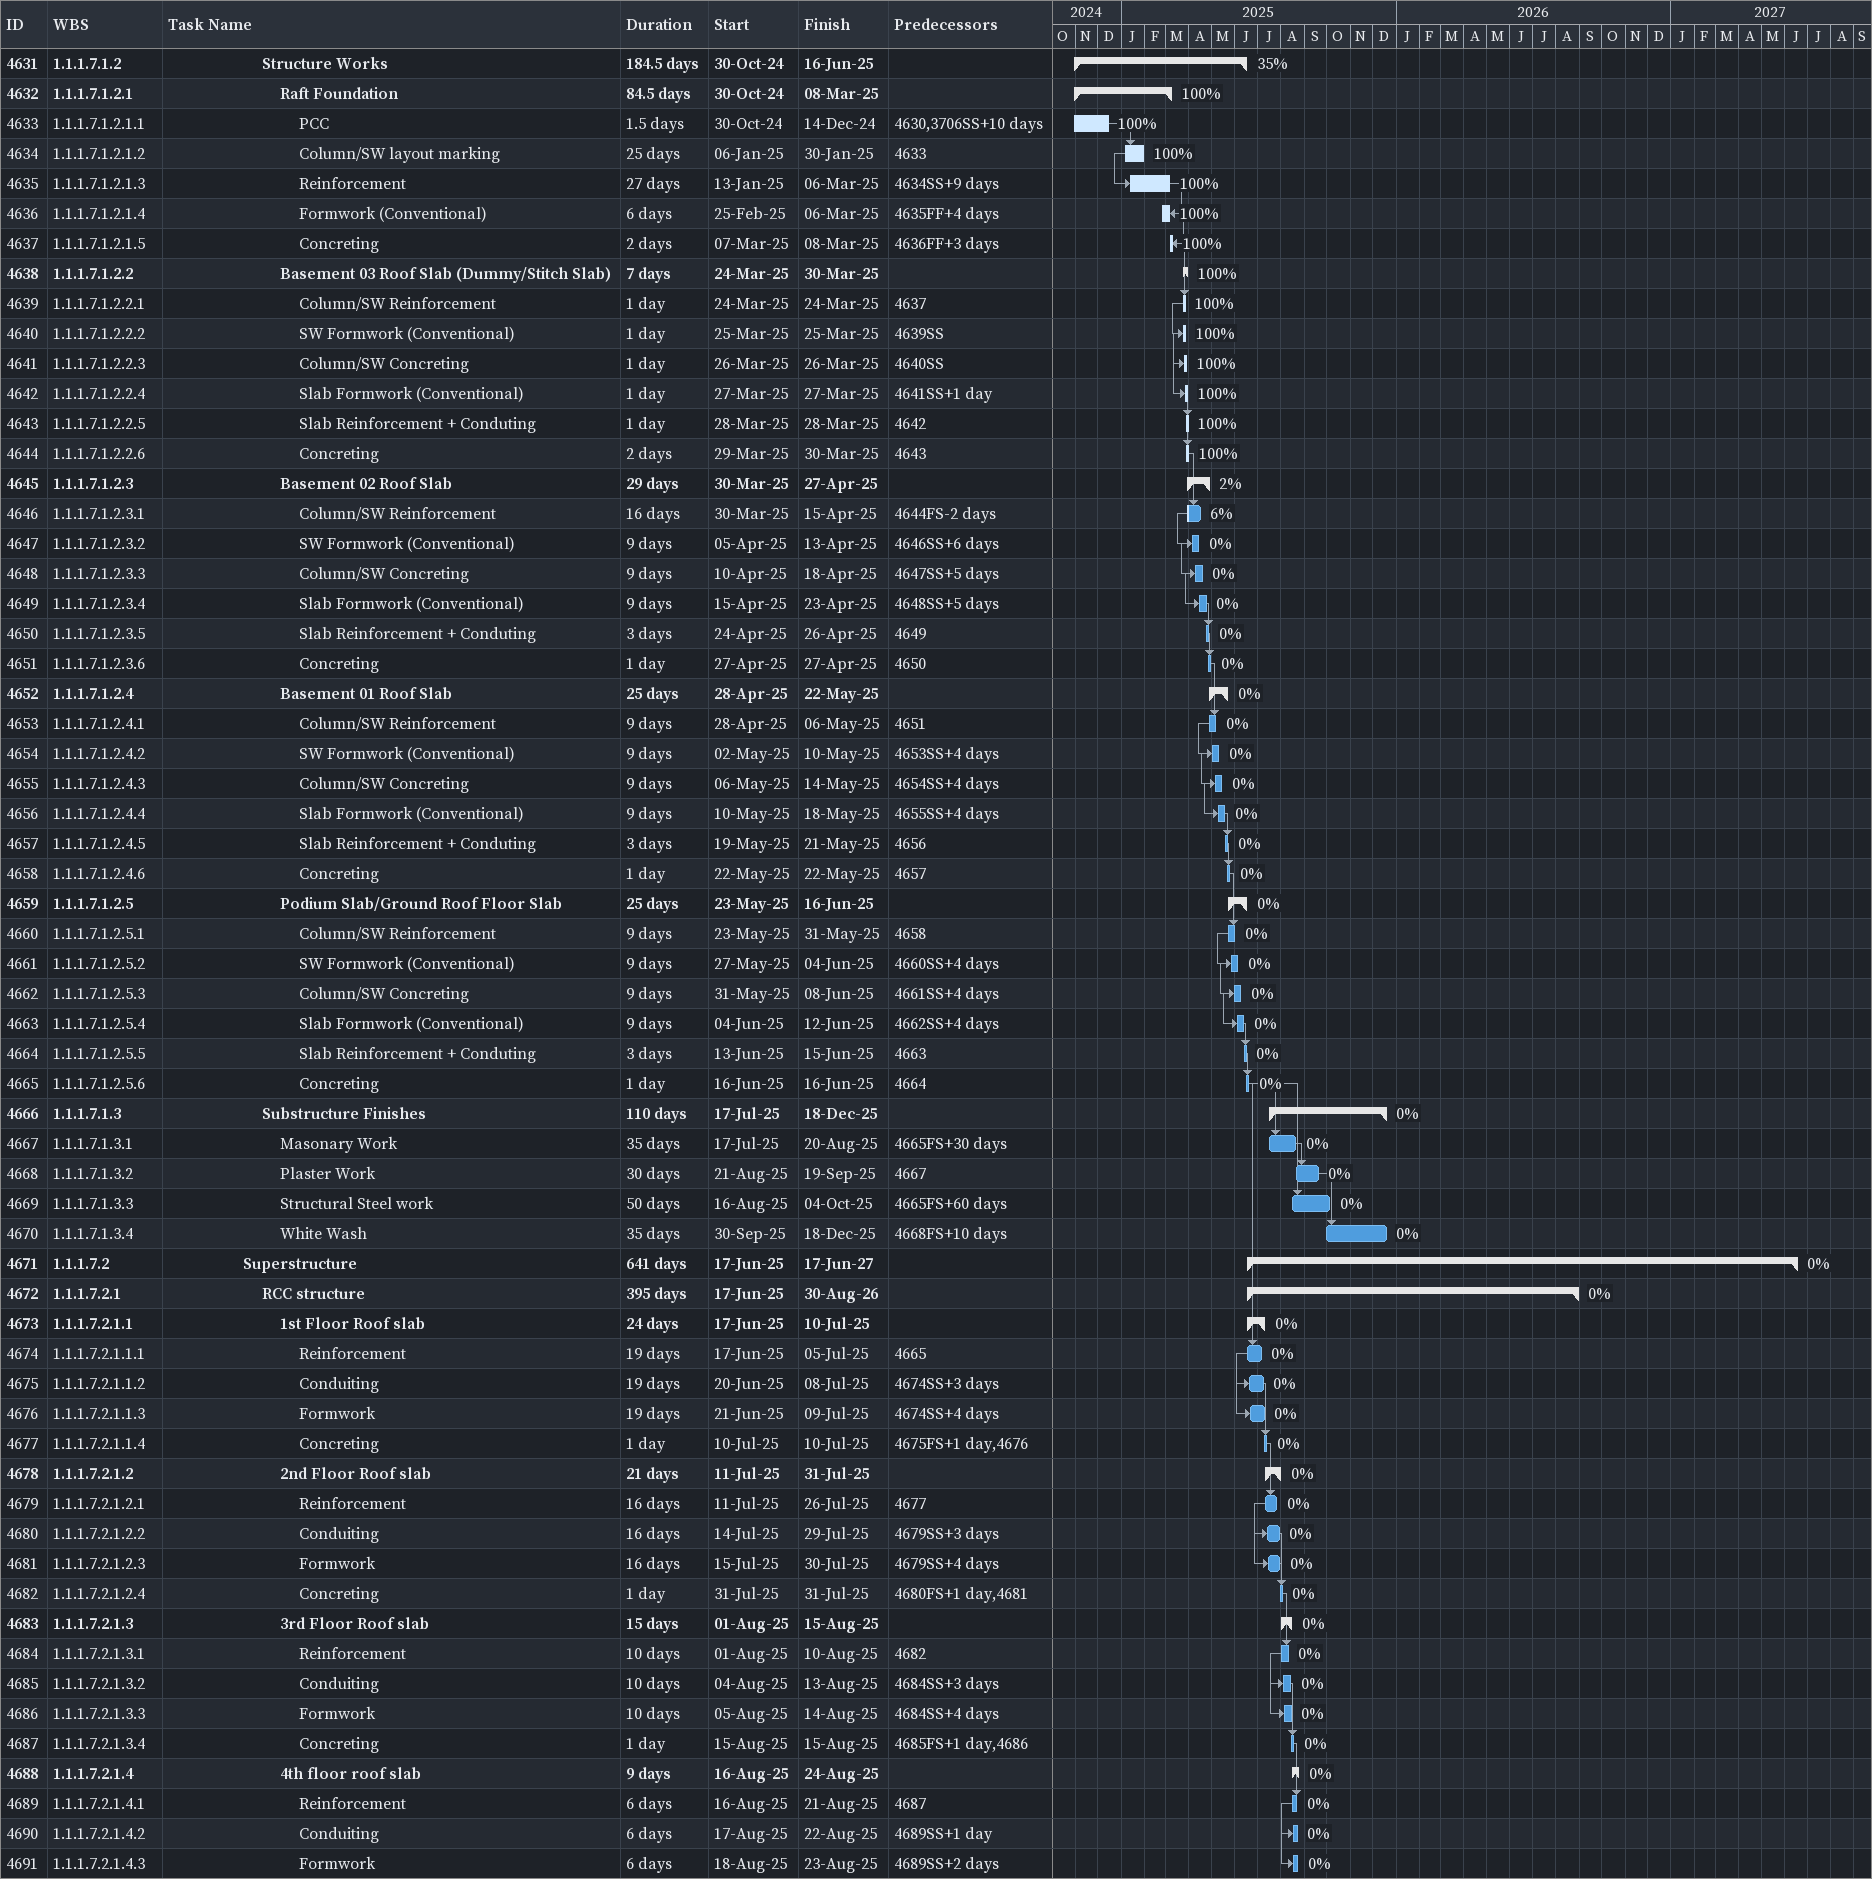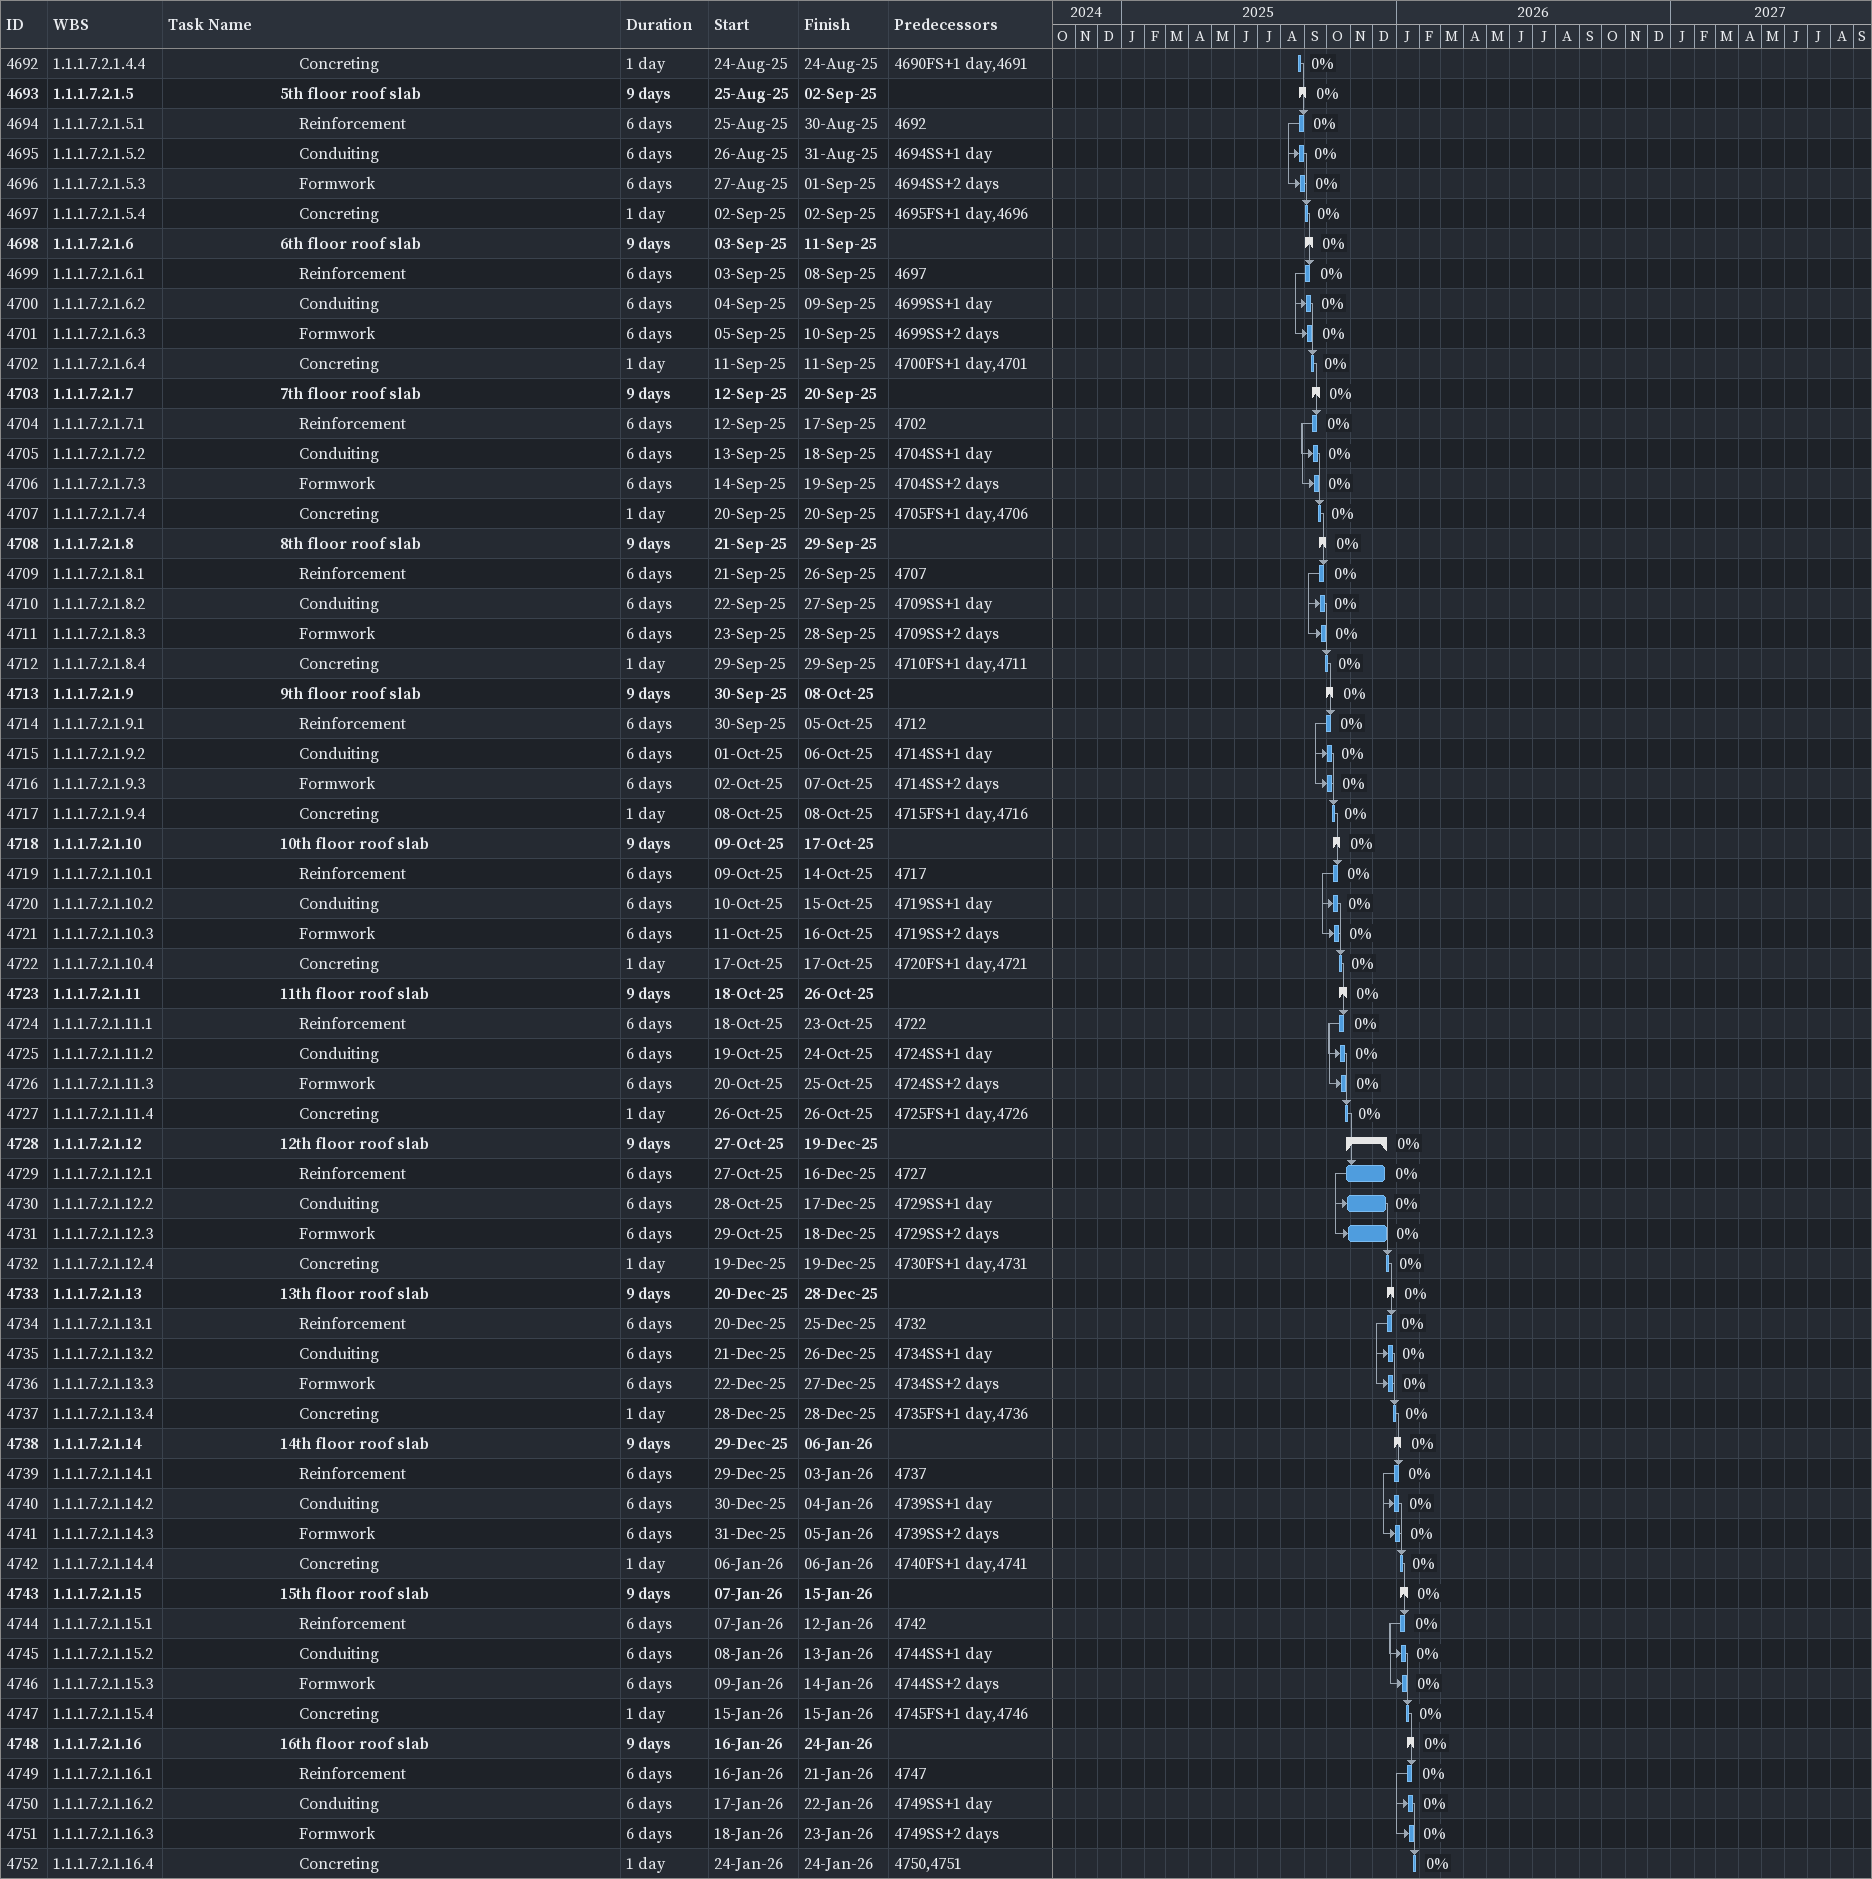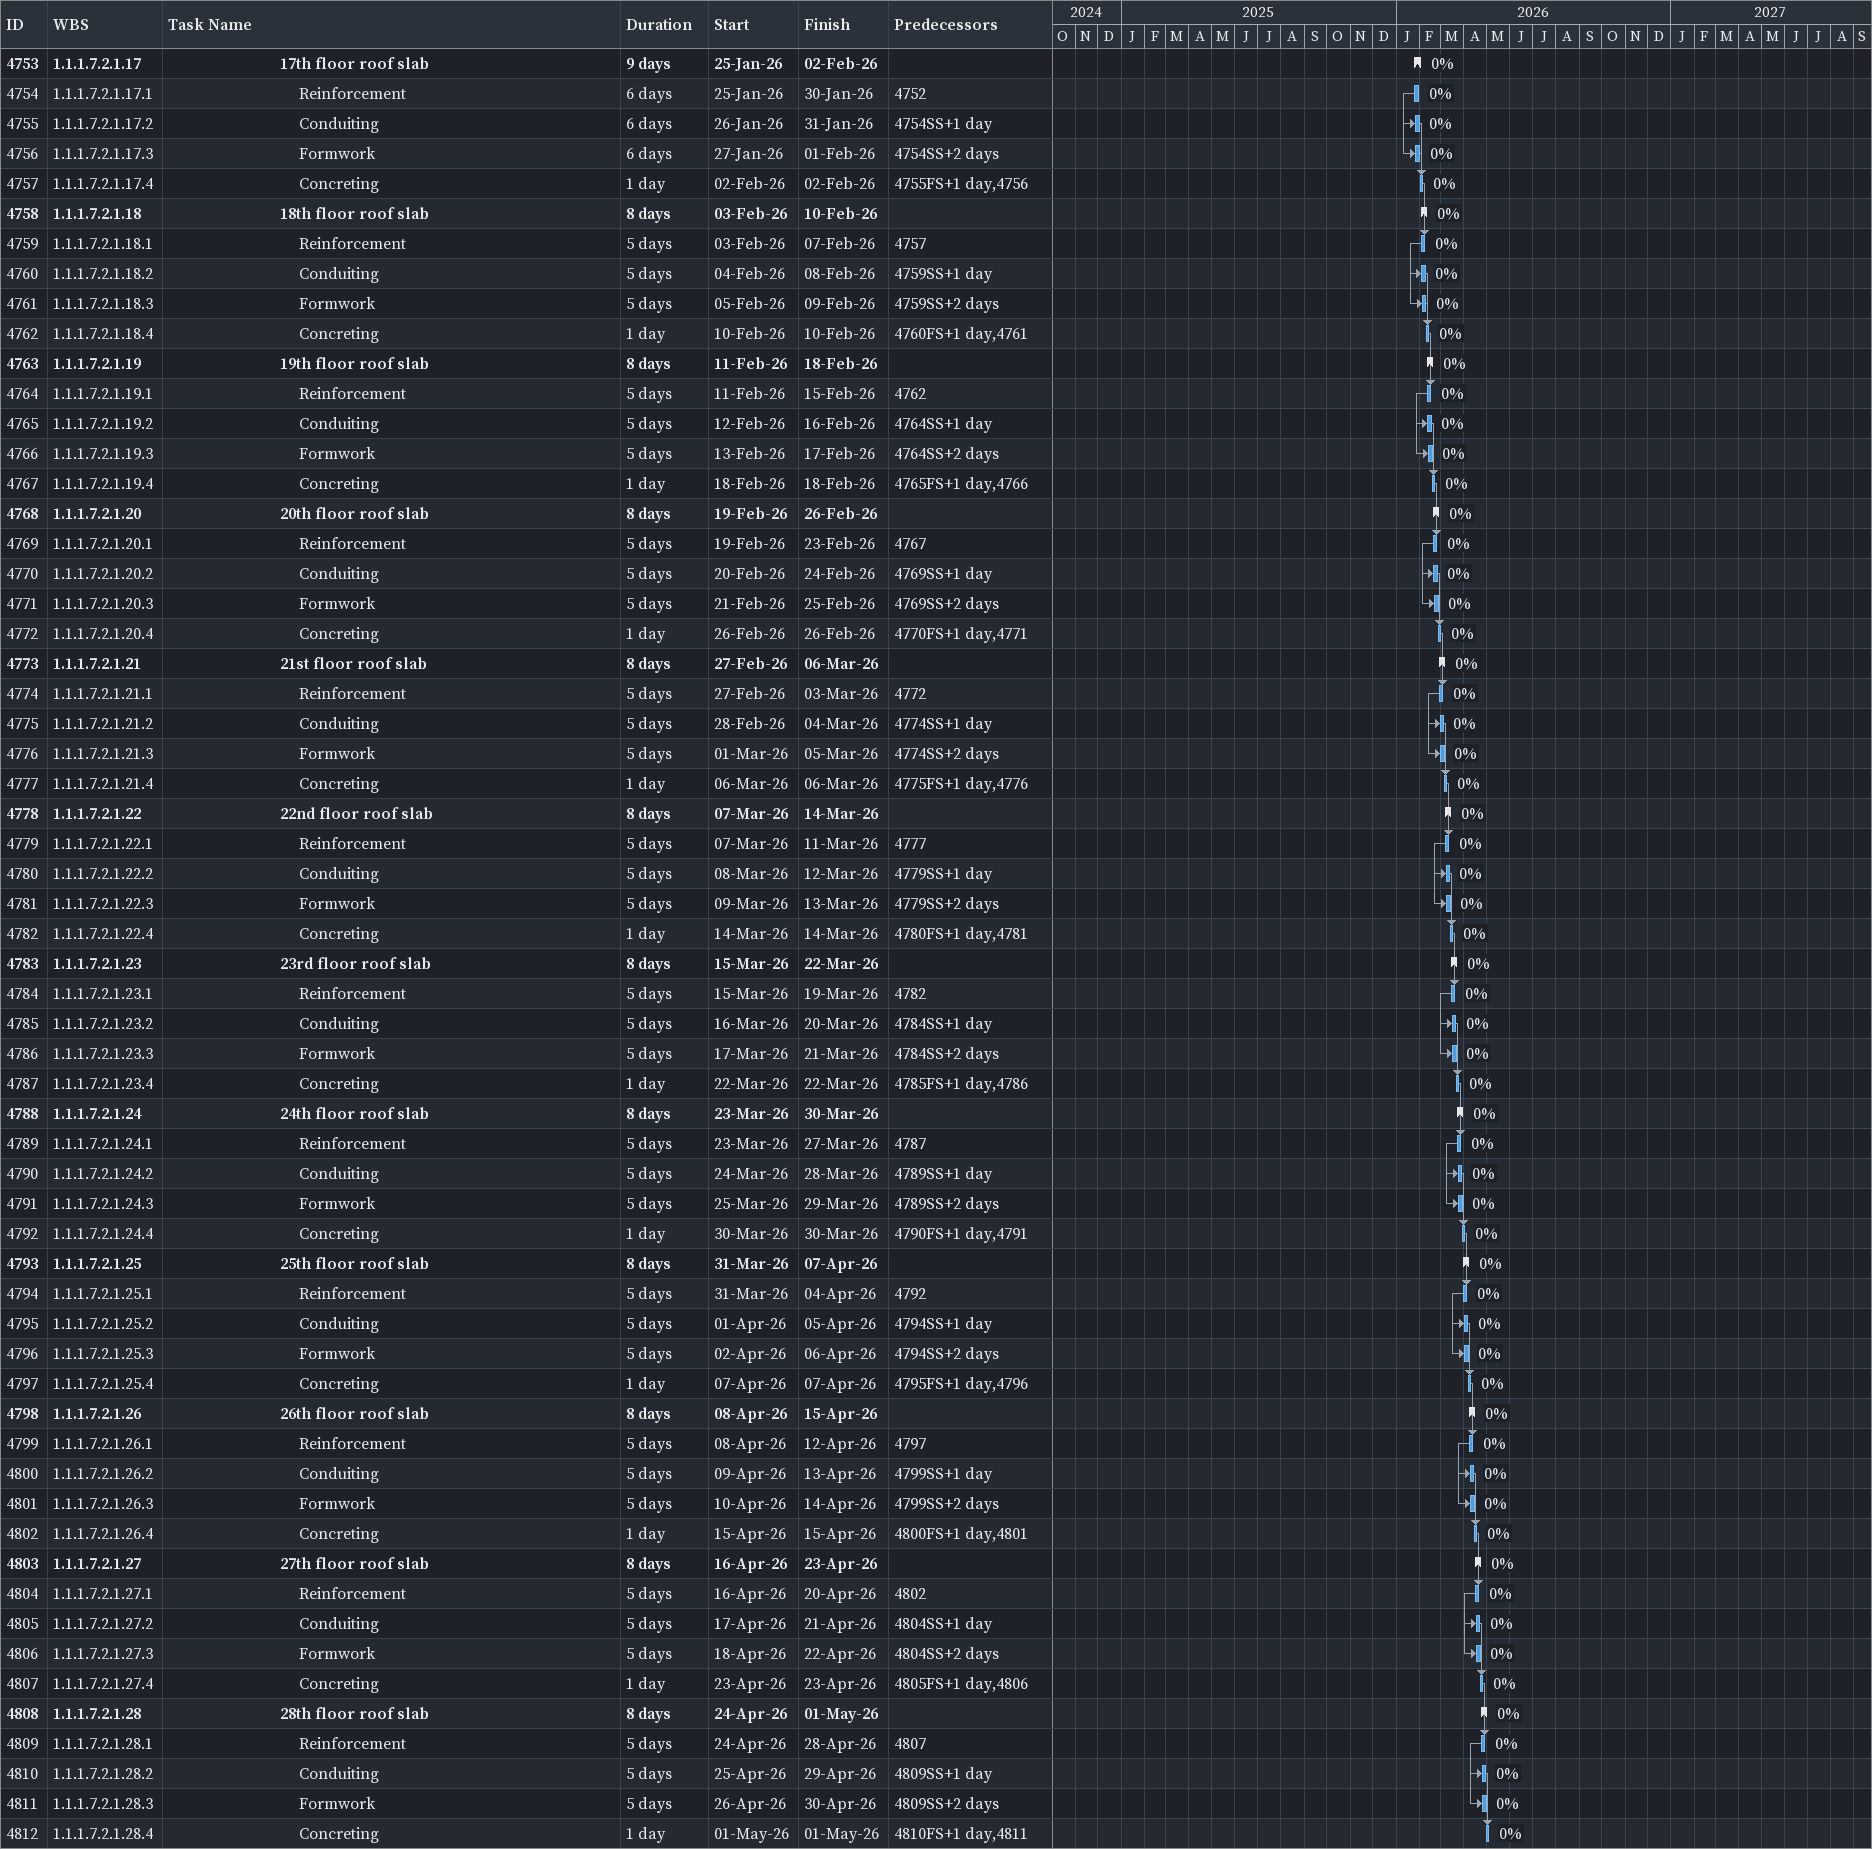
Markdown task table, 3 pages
| ID | WBS | Task | Duration | Start | Finish | Predecessors | % complete |
|---|---|---|---|---|---|---|---|
| 4631 | 1.1.1.7.1.2 | **Structure Works** | 184.5d | 2024-10-30 | 2025-06-16 |  | 35 |
| 4632 | 1.1.1.7.1.2.1 | **Raft Foundation** | 84.5d | 2024-10-30 | 2025-03-08 |  | 100 |
| 4633 | 1.1.1.7.1.2.1.1 | PCC | 1.5d | 2024-10-30 | 2024-12-14 | 4630, 3706SS+10d | 100 |
| 4634 | 1.1.1.7.1.2.1.2 | Column/SW layout marking | 25d | 2025-01-06 | 2025-01-30 | 4633 | 100 |
| 4635 | 1.1.1.7.1.2.1.3 | Reinforcement | 27d | 2025-01-13 | 2025-03-06 | 4634SS+9d | 100 |
| 4636 | 1.1.1.7.1.2.1.4 | Formwork (Conventional) | 6d | 2025-02-25 | 2025-03-06 | 4635FF+4d | 100 |
| 4637 | 1.1.1.7.1.2.1.5 | Concreting | 2d | 2025-03-07 | 2025-03-08 | 4636FF+3d | 100 |
| 4638 | 1.1.1.7.1.2.2 | **Basement 03 Roof Slab (Dummy/Stitch Slab)** | 7d | 2025-03-24 | 2025-03-30 |  | 100 |
| 4639 | 1.1.1.7.1.2.2.1 | Column/SW Reinforcement | 1d | 2025-03-24 | 2025-03-24 | 4637 | 100 |
| 4640 | 1.1.1.7.1.2.2.2 | SW Formwork (Conventional) | 1d | 2025-03-25 | 2025-03-25 | 4639SS | 100 |
| 4641 | 1.1.1.7.1.2.2.3 | Column/SW Concreting | 1d | 2025-03-26 | 2025-03-26 | 4640SS | 100 |
| 4642 | 1.1.1.7.1.2.2.4 | Slab Formwork (Conventional) | 1d | 2025-03-27 | 2025-03-27 | 4641SS+1d | 100 |
| 4643 | 1.1.1.7.1.2.2.5 | Slab Reinforcement + Conduting | 1d | 2025-03-28 | 2025-03-28 | 4642 | 100 |
| 4644 | 1.1.1.7.1.2.2.6 | Concreting | 2d | 2025-03-29 | 2025-03-30 | 4643 | 100 |
| 4645 | 1.1.1.7.1.2.3 | **Basement 02 Roof Slab** | 29d | 2025-03-30 | 2025-04-27 |  | 2 |
| 4646 | 1.1.1.7.1.2.3.1 | Column/SW Reinforcement | 16d | 2025-03-30 | 2025-04-15 | 4644FS-2d | 6 |
| 4647 | 1.1.1.7.1.2.3.2 | SW Formwork (Conventional) | 9d | 2025-04-05 | 2025-04-13 | 4646SS+6d | 0 |
| 4648 | 1.1.1.7.1.2.3.3 | Column/SW Concreting | 9d | 2025-04-10 | 2025-04-18 | 4647SS+5d | 0 |
| 4649 | 1.1.1.7.1.2.3.4 | Slab Formwork (Conventional) | 9d | 2025-04-15 | 2025-04-23 | 4648SS+5d | 0 |
| 4650 | 1.1.1.7.1.2.3.5 | Slab Reinforcement + Conduting | 3d | 2025-04-24 | 2025-04-26 | 4649 | 0 |
| 4651 | 1.1.1.7.1.2.3.6 | Concreting | 1d | 2025-04-27 | 2025-04-27 | 4650 | 0 |
| 4652 | 1.1.1.7.1.2.4 | **Basement 01 Roof Slab** | 25d | 2025-04-28 | 2025-05-22 |  | 0 |
| 4653 | 1.1.1.7.1.2.4.1 | Column/SW Reinforcement | 9d | 2025-04-28 | 2025-05-06 | 4651 | 0 |
| 4654 | 1.1.1.7.1.2.4.2 | SW Formwork (Conventional) | 9d | 2025-05-02 | 2025-05-10 | 4653SS+4d | 0 |
| 4655 | 1.1.1.7.1.2.4.3 | Column/SW Concreting | 9d | 2025-05-06 | 2025-05-14 | 4654SS+4d | 0 |
| 4656 | 1.1.1.7.1.2.4.4 | Slab Formwork (Conventional) | 9d | 2025-05-10 | 2025-05-18 | 4655SS+4d | 0 |
| 4657 | 1.1.1.7.1.2.4.5 | Slab Reinforcement + Conduting | 3d | 2025-05-19 | 2025-05-21 | 4656 | 0 |
| 4658 | 1.1.1.7.1.2.4.6 | Concreting | 1d | 2025-05-22 | 2025-05-22 | 4657 | 0 |
| 4659 | 1.1.1.7.1.2.5 | **Podium Slab/Ground Roof Floor Slab** | 25d | 2025-05-23 | 2025-06-16 |  | 0 |
| 4660 | 1.1.1.7.1.2.5.1 | Column/SW Reinforcement | 9d | 2025-05-23 | 2025-05-31 | 4658 | 0 |
| 4661 | 1.1.1.7.1.2.5.2 | SW Formwork (Conventional) | 9d | 2025-05-27 | 2025-06-04 | 4660SS+4d | 0 |
| 4662 | 1.1.1.7.1.2.5.3 | Column/SW Concreting | 9d | 2025-05-31 | 2025-06-08 | 4661SS+4d | 0 |
| 4663 | 1.1.1.7.1.2.5.4 | Slab Formwork (Conventional) | 9d | 2025-06-04 | 2025-06-12 | 4662SS+4d | 0 |
| 4664 | 1.1.1.7.1.2.5.5 | Slab Reinforcement + Conduting | 3d | 2025-06-13 | 2025-06-15 | 4663 | 0 |
| 4665 | 1.1.1.7.1.2.5.6 | Concreting | 1d | 2025-06-16 | 2025-06-16 | 4664 | 0 |
| 4666 | 1.1.1.7.1.3 | **Substructure Finishes** | 110d | 2025-07-17 | 2025-12-18 |  | 0 |
| 4667 | 1.1.1.7.1.3.1 | Masonary Work | 35d | 2025-07-17 | 2025-08-20 | 4665FS+30d | 0 |
| 4668 | 1.1.1.7.1.3.2 | Plaster Work | 30d | 2025-08-21 | 2025-09-19 | 4667 | 0 |
| 4669 | 1.1.1.7.1.3.3 | Structural Steel work | 50d | 2025-08-16 | 2025-10-04 | 4665FS+60d | 0 |
| 4670 | 1.1.1.7.1.3.4 | White Wash | 35d | 2025-09-30 | 2025-12-18 | 4668FS+10d | 0 |
| 4671 | 1.1.1.7.2 | **Superstructure** | 641d | 2025-06-17 | 2027-06-17 |  | 0 |
| 4672 | 1.1.1.7.2.1 | **RCC structure** | 395d | 2025-06-17 | 2026-08-30 |  | 0 |
| 4673 | 1.1.1.7.2.1.1 | **1st Floor Roof slab** | 24d | 2025-06-17 | 2025-07-10 |  | 0 |
| 4674 | 1.1.1.7.2.1.1.1 | Reinforcement | 19d | 2025-06-17 | 2025-07-05 | 4665 | 0 |
| 4675 | 1.1.1.7.2.1.1.2 | Conduiting | 19d | 2025-06-20 | 2025-07-08 | 4674SS+3d | 0 |
| 4676 | 1.1.1.7.2.1.1.3 | Formwork | 19d | 2025-06-21 | 2025-07-09 | 4674SS+4d | 0 |
| 4677 | 1.1.1.7.2.1.1.4 | Concreting | 1d | 2025-07-10 | 2025-07-10 | 4675FS+1d, 4676 | 0 |
| 4678 | 1.1.1.7.2.1.2 | **2nd Floor Roof slab** | 21d | 2025-07-11 | 2025-07-31 |  | 0 |
| 4679 | 1.1.1.7.2.1.2.1 | Reinforcement | 16d | 2025-07-11 | 2025-07-26 | 4677 | 0 |
| 4680 | 1.1.1.7.2.1.2.2 | Conduiting | 16d | 2025-07-14 | 2025-07-29 | 4679SS+3d | 0 |
| 4681 | 1.1.1.7.2.1.2.3 | Formwork | 16d | 2025-07-15 | 2025-07-30 | 4679SS+4d | 0 |
| 4682 | 1.1.1.7.2.1.2.4 | Concreting | 1d | 2025-07-31 | 2025-07-31 | 4680FS+1d, 4681 | 0 |
| 4683 | 1.1.1.7.2.1.3 | **3rd Floor Roof slab** | 15d | 2025-08-01 | 2025-08-15 |  | 0 |
| 4684 | 1.1.1.7.2.1.3.1 | Reinforcement | 10d | 2025-08-01 | 2025-08-10 | 4682 | 0 |
| 4685 | 1.1.1.7.2.1.3.2 | Conduiting | 10d | 2025-08-04 | 2025-08-13 | 4684SS+3d | 0 |
| 4686 | 1.1.1.7.2.1.3.3 | Formwork | 10d | 2025-08-05 | 2025-08-14 | 4684SS+4d | 0 |
| 4687 | 1.1.1.7.2.1.3.4 | Concreting | 1d | 2025-08-15 | 2025-08-15 | 4685FS+1d, 4686 | 0 |
| 4688 | 1.1.1.7.2.1.4 | **4th floor roof slab** | 9d | 2025-08-16 | 2025-08-24 |  | 0 |
| 4689 | 1.1.1.7.2.1.4.1 | Reinforcement | 6d | 2025-08-16 | 2025-08-21 | 4687 | 0 |
| 4690 | 1.1.1.7.2.1.4.2 | Conduiting | 6d | 2025-08-17 | 2025-08-22 | 4689SS+1d | 0 |
| 4691 | 1.1.1.7.2.1.4.3 | Formwork | 6d | 2025-08-18 | 2025-08-23 | 4689SS+2d | 0 |
| 4692 | 1.1.1.7.2.1.4.4 | Concreting | 1d | 2025-08-24 | 2025-08-24 | 4690FS+1d, 4691 | 0 |
| 4693 | 1.1.1.7.2.1.5 | **5th floor roof slab** | 9d | 2025-08-25 | 2025-09-02 |  | 0 |
| 4694 | 1.1.1.7.2.1.5.1 | Reinforcement | 6d | 2025-08-25 | 2025-08-30 | 4692 | 0 |
| 4695 | 1.1.1.7.2.1.5.2 | Conduiting | 6d | 2025-08-26 | 2025-08-31 | 4694SS+1d | 0 |
| 4696 | 1.1.1.7.2.1.5.3 | Formwork | 6d | 2025-08-27 | 2025-09-01 | 4694SS+2d | 0 |
| 4697 | 1.1.1.7.2.1.5.4 | Concreting | 1d | 2025-09-02 | 2025-09-02 | 4695FS+1d, 4696 | 0 |
| 4698 | 1.1.1.7.2.1.6 | **6th floor roof slab** | 9d | 2025-09-03 | 2025-09-11 |  | 0 |
| 4699 | 1.1.1.7.2.1.6.1 | Reinforcement | 6d | 2025-09-03 | 2025-09-08 | 4697 | 0 |
| 4700 | 1.1.1.7.2.1.6.2 | Conduiting | 6d | 2025-09-04 | 2025-09-09 | 4699SS+1d | 0 |
| 4701 | 1.1.1.7.2.1.6.3 | Formwork | 6d | 2025-09-05 | 2025-09-10 | 4699SS+2d | 0 |
| 4702 | 1.1.1.7.2.1.6.4 | Concreting | 1d | 2025-09-11 | 2025-09-11 | 4700FS+1d, 4701 | 0 |
| 4703 | 1.1.1.7.2.1.7 | **7th floor roof slab** | 9d | 2025-09-12 | 2025-09-20 |  | 0 |
| 4704 | 1.1.1.7.2.1.7.1 | Reinforcement | 6d | 2025-09-12 | 2025-09-17 | 4702 | 0 |
| 4705 | 1.1.1.7.2.1.7.2 | Conduiting | 6d | 2025-09-13 | 2025-09-18 | 4704SS+1d | 0 |
| 4706 | 1.1.1.7.2.1.7.3 | Formwork | 6d | 2025-09-14 | 2025-09-19 | 4704SS+2d | 0 |
| 4707 | 1.1.1.7.2.1.7.4 | Concreting | 1d | 2025-09-20 | 2025-09-20 | 4705FS+1d, 4706 | 0 |
| 4708 | 1.1.1.7.2.1.8 | **8th floor roof slab** | 9d | 2025-09-21 | 2025-09-29 |  | 0 |
| 4709 | 1.1.1.7.2.1.8.1 | Reinforcement | 6d | 2025-09-21 | 2025-09-26 | 4707 | 0 |
| 4710 | 1.1.1.7.2.1.8.2 | Conduiting | 6d | 2025-09-22 | 2025-09-27 | 4709SS+1d | 0 |
| 4711 | 1.1.1.7.2.1.8.3 | Formwork | 6d | 2025-09-23 | 2025-09-28 | 4709SS+2d | 0 |
| 4712 | 1.1.1.7.2.1.8.4 | Concreting | 1d | 2025-09-29 | 2025-09-29 | 4710FS+1d, 4711 | 0 |
| 4713 | 1.1.1.7.2.1.9 | **9th floor roof slab** | 9d | 2025-09-30 | 2025-10-08 |  | 0 |
| 4714 | 1.1.1.7.2.1.9.1 | Reinforcement | 6d | 2025-09-30 | 2025-10-05 | 4712 | 0 |
| 4715 | 1.1.1.7.2.1.9.2 | Conduiting | 6d | 2025-10-01 | 2025-10-06 | 4714SS+1d | 0 |
| 4716 | 1.1.1.7.2.1.9.3 | Formwork | 6d | 2025-10-02 | 2025-10-07 | 4714SS+2d | 0 |
| 4717 | 1.1.1.7.2.1.9.4 | Concreting | 1d | 2025-10-08 | 2025-10-08 | 4715FS+1d, 4716 | 0 |
| 4718 | 1.1.1.7.2.1.10 | **10th floor roof slab** | 9d | 2025-10-09 | 2025-10-17 |  | 0 |
| 4719 | 1.1.1.7.2.1.10.1 | Reinforcement | 6d | 2025-10-09 | 2025-10-14 | 4717 | 0 |
| 4720 | 1.1.1.7.2.1.10.2 | Conduiting | 6d | 2025-10-10 | 2025-10-15 | 4719SS+1d | 0 |
| 4721 | 1.1.1.7.2.1.10.3 | Formwork | 6d | 2025-10-11 | 2025-10-16 | 4719SS+2d | 0 |
| 4722 | 1.1.1.7.2.1.10.4 | Concreting | 1d | 2025-10-17 | 2025-10-17 | 4720FS+1d, 4721 | 0 |
| 4723 | 1.1.1.7.2.1.11 | **11th floor roof slab** | 9d | 2025-10-18 | 2025-10-26 |  | 0 |
| 4724 | 1.1.1.7.2.1.11.1 | Reinforcement | 6d | 2025-10-18 | 2025-10-23 | 4722 | 0 |
| 4725 | 1.1.1.7.2.1.11.2 | Conduiting | 6d | 2025-10-19 | 2025-10-24 | 4724SS+1d | 0 |
| 4726 | 1.1.1.7.2.1.11.3 | Formwork | 6d | 2025-10-20 | 2025-10-25 | 4724SS+2d | 0 |
| 4727 | 1.1.1.7.2.1.11.4 | Concreting | 1d | 2025-10-26 | 2025-10-26 | 4725FS+1d, 4726 | 0 |
| 4728 | 1.1.1.7.2.1.12 | **12th floor roof slab** | 9d | 2025-10-27 | 2025-12-19 |  | 0 |
| 4729 | 1.1.1.7.2.1.12.1 | Reinforcement | 6d | 2025-10-27 | 2025-12-16 | 4727 | 0 |
| 4730 | 1.1.1.7.2.1.12.2 | Conduiting | 6d | 2025-10-28 | 2025-12-17 | 4729SS+1d | 0 |
| 4731 | 1.1.1.7.2.1.12.3 | Formwork | 6d | 2025-10-29 | 2025-12-18 | 4729SS+2d | 0 |
| 4732 | 1.1.1.7.2.1.12.4 | Concreting | 1d | 2025-12-19 | 2025-12-19 | 4730FS+1d, 4731 | 0 |
| 4733 | 1.1.1.7.2.1.13 | **13th floor roof slab** | 9d | 2025-12-20 | 2025-12-28 |  | 0 |
| 4734 | 1.1.1.7.2.1.13.1 | Reinforcement | 6d | 2025-12-20 | 2025-12-25 | 4732 | 0 |
| 4735 | 1.1.1.7.2.1.13.2 | Conduiting | 6d | 2025-12-21 | 2025-12-26 | 4734SS+1d | 0 |
| 4736 | 1.1.1.7.2.1.13.3 | Formwork | 6d | 2025-12-22 | 2025-12-27 | 4734SS+2d | 0 |
| 4737 | 1.1.1.7.2.1.13.4 | Concreting | 1d | 2025-12-28 | 2025-12-28 | 4735FS+1d, 4736 | 0 |
| 4738 | 1.1.1.7.2.1.14 | **14th floor roof slab** | 9d | 2025-12-29 | 2026-01-06 |  | 0 |
| 4739 | 1.1.1.7.2.1.14.1 | Reinforcement | 6d | 2025-12-29 | 2026-01-03 | 4737 | 0 |
| 4740 | 1.1.1.7.2.1.14.2 | Conduiting | 6d | 2025-12-30 | 2026-01-04 | 4739SS+1d | 0 |
| 4741 | 1.1.1.7.2.1.14.3 | Formwork | 6d | 2025-12-31 | 2026-01-05 | 4739SS+2d | 0 |
| 4742 | 1.1.1.7.2.1.14.4 | Concreting | 1d | 2026-01-06 | 2026-01-06 | 4740FS+1d, 4741 | 0 |
| 4743 | 1.1.1.7.2.1.15 | **15th floor roof slab** | 9d | 2026-01-07 | 2026-01-15 |  | 0 |
| 4744 | 1.1.1.7.2.1.15.1 | Reinforcement | 6d | 2026-01-07 | 2026-01-12 | 4742 | 0 |
| 4745 | 1.1.1.7.2.1.15.2 | Conduiting | 6d | 2026-01-08 | 2026-01-13 | 4744SS+1d | 0 |
| 4746 | 1.1.1.7.2.1.15.3 | Formwork | 6d | 2026-01-09 | 2026-01-14 | 4744SS+2d | 0 |
| 4747 | 1.1.1.7.2.1.15.4 | Concreting | 1d | 2026-01-15 | 2026-01-15 | 4745FS+1d, 4746 | 0 |
| 4748 | 1.1.1.7.2.1.16 | **16th floor roof slab** | 9d | 2026-01-16 | 2026-01-24 |  | 0 |
| 4749 | 1.1.1.7.2.1.16.1 | Reinforcement | 6d | 2026-01-16 | 2026-01-21 | 4747 | 0 |
| 4750 | 1.1.1.7.2.1.16.2 | Conduiting | 6d | 2026-01-17 | 2026-01-22 | 4749SS+1d | 0 |
| 4751 | 1.1.1.7.2.1.16.3 | Formwork | 6d | 2026-01-18 | 2026-01-23 | 4749SS+2d | 0 |
| 4752 | 1.1.1.7.2.1.16.4 | Concreting | 1d | 2026-01-24 | 2026-01-24 | 4750, 4751 | 0 |
| 4753 | 1.1.1.7.2.1.17 | **17th floor roof slab** | 9d | 2026-01-25 | 2026-02-02 |  | 0 |
| 4754 | 1.1.1.7.2.1.17.1 | Reinforcement | 6d | 2026-01-25 | 2026-01-30 | 4752 | 0 |
| 4755 | 1.1.1.7.2.1.17.2 | Conduiting | 6d | 2026-01-26 | 2026-01-31 | 4754SS+1d | 0 |
| 4756 | 1.1.1.7.2.1.17.3 | Formwork | 6d | 2026-01-27 | 2026-02-01 | 4754SS+2d | 0 |
| 4757 | 1.1.1.7.2.1.17.4 | Concreting | 1d | 2026-02-02 | 2026-02-02 | 4755FS+1d, 4756 | 0 |
| 4758 | 1.1.1.7.2.1.18 | **18th floor roof slab** | 8d | 2026-02-03 | 2026-02-10 |  | 0 |
| 4759 | 1.1.1.7.2.1.18.1 | Reinforcement | 5d | 2026-02-03 | 2026-02-07 | 4757 | 0 |
| 4760 | 1.1.1.7.2.1.18.2 | Conduiting | 5d | 2026-02-04 | 2026-02-08 | 4759SS+1d | 0 |
| 4761 | 1.1.1.7.2.1.18.3 | Formwork | 5d | 2026-02-05 | 2026-02-09 | 4759SS+2d | 0 |
| 4762 | 1.1.1.7.2.1.18.4 | Concreting | 1d | 2026-02-10 | 2026-02-10 | 4760FS+1d, 4761 | 0 |
| 4763 | 1.1.1.7.2.1.19 | **19th floor roof slab** | 8d | 2026-02-11 | 2026-02-18 |  | 0 |
| 4764 | 1.1.1.7.2.1.19.1 | Reinforcement | 5d | 2026-02-11 | 2026-02-15 | 4762 | 0 |
| 4765 | 1.1.1.7.2.1.19.2 | Conduiting | 5d | 2026-02-12 | 2026-02-16 | 4764SS+1d | 0 |
| 4766 | 1.1.1.7.2.1.19.3 | Formwork | 5d | 2026-02-13 | 2026-02-17 | 4764SS+2d | 0 |
| 4767 | 1.1.1.7.2.1.19.4 | Concreting | 1d | 2026-02-18 | 2026-02-18 | 4765FS+1d, 4766 | 0 |
| 4768 | 1.1.1.7.2.1.20 | **20th floor roof slab** | 8d | 2026-02-19 | 2026-02-26 |  | 0 |
| 4769 | 1.1.1.7.2.1.20.1 | Reinforcement | 5d | 2026-02-19 | 2026-02-23 | 4767 | 0 |
| 4770 | 1.1.1.7.2.1.20.2 | Conduiting | 5d | 2026-02-20 | 2026-02-24 | 4769SS+1d | 0 |
| 4771 | 1.1.1.7.2.1.20.3 | Formwork | 5d | 2026-02-21 | 2026-02-25 | 4769SS+2d | 0 |
| 4772 | 1.1.1.7.2.1.20.4 | Concreting | 1d | 2026-02-26 | 2026-02-26 | 4770FS+1d, 4771 | 0 |
| 4773 | 1.1.1.7.2.1.21 | **21st floor roof slab** | 8d | 2026-02-27 | 2026-03-06 |  | 0 |
| 4774 | 1.1.1.7.2.1.21.1 | Reinforcement | 5d | 2026-02-27 | 2026-03-03 | 4772 | 0 |
| 4775 | 1.1.1.7.2.1.21.2 | Conduiting | 5d | 2026-02-28 | 2026-03-04 | 4774SS+1d | 0 |
| 4776 | 1.1.1.7.2.1.21.3 | Formwork | 5d | 2026-03-01 | 2026-03-05 | 4774SS+2d | 0 |
| 4777 | 1.1.1.7.2.1.21.4 | Concreting | 1d | 2026-03-06 | 2026-03-06 | 4775FS+1d, 4776 | 0 |
| 4778 | 1.1.1.7.2.1.22 | **22nd floor roof slab** | 8d | 2026-03-07 | 2026-03-14 |  | 0 |
| 4779 | 1.1.1.7.2.1.22.1 | Reinforcement | 5d | 2026-03-07 | 2026-03-11 | 4777 | 0 |
| 4780 | 1.1.1.7.2.1.22.2 | Conduiting | 5d | 2026-03-08 | 2026-03-12 | 4779SS+1d | 0 |
| 4781 | 1.1.1.7.2.1.22.3 | Formwork | 5d | 2026-03-09 | 2026-03-13 | 4779SS+2d | 0 |
| 4782 | 1.1.1.7.2.1.22.4 | Concreting | 1d | 2026-03-14 | 2026-03-14 | 4780FS+1d, 4781 | 0 |
| 4783 | 1.1.1.7.2.1.23 | **23rd floor roof slab** | 8d | 2026-03-15 | 2026-03-22 |  | 0 |
| 4784 | 1.1.1.7.2.1.23.1 | Reinforcement | 5d | 2026-03-15 | 2026-03-19 | 4782 | 0 |
| 4785 | 1.1.1.7.2.1.23.2 | Conduiting | 5d | 2026-03-16 | 2026-03-20 | 4784SS+1d | 0 |
| 4786 | 1.1.1.7.2.1.23.3 | Formwork | 5d | 2026-03-17 | 2026-03-21 | 4784SS+2d | 0 |
| 4787 | 1.1.1.7.2.1.23.4 | Concreting | 1d | 2026-03-22 | 2026-03-22 | 4785FS+1d, 4786 | 0 |
| 4788 | 1.1.1.7.2.1.24 | **24th floor roof slab** | 8d | 2026-03-23 | 2026-03-30 |  | 0 |
| 4789 | 1.1.1.7.2.1.24.1 | Reinforcement | 5d | 2026-03-23 | 2026-03-27 | 4787 | 0 |
| 4790 | 1.1.1.7.2.1.24.2 | Conduiting | 5d | 2026-03-24 | 2026-03-28 | 4789SS+1d | 0 |
| 4791 | 1.1.1.7.2.1.24.3 | Formwork | 5d | 2026-03-25 | 2026-03-29 | 4789SS+2d | 0 |
| 4792 | 1.1.1.7.2.1.24.4 | Concreting | 1d | 2026-03-30 | 2026-03-30 | 4790FS+1d, 4791 | 0 |
| 4793 | 1.1.1.7.2.1.25 | **25th floor roof slab** | 8d | 2026-03-31 | 2026-04-07 |  | 0 |
| 4794 | 1.1.1.7.2.1.25.1 | Reinforcement | 5d | 2026-03-31 | 2026-04-04 | 4792 | 0 |
| 4795 | 1.1.1.7.2.1.25.2 | Conduiting | 5d | 2026-04-01 | 2026-04-05 | 4794SS+1d | 0 |
| 4796 | 1.1.1.7.2.1.25.3 | Formwork | 5d | 2026-04-02 | 2026-04-06 | 4794SS+2d | 0 |
| 4797 | 1.1.1.7.2.1.25.4 | Concreting | 1d | 2026-04-07 | 2026-04-07 | 4795FS+1d, 4796 | 0 |
| 4798 | 1.1.1.7.2.1.26 | **26th floor roof slab** | 8d | 2026-04-08 | 2026-04-15 |  | 0 |
| 4799 | 1.1.1.7.2.1.26.1 | Reinforcement | 5d | 2026-04-08 | 2026-04-12 | 4797 | 0 |
| 4800 | 1.1.1.7.2.1.26.2 | Conduiting | 5d | 2026-04-09 | 2026-04-13 | 4799SS+1d | 0 |
| 4801 | 1.1.1.7.2.1.26.3 | Formwork | 5d | 2026-04-10 | 2026-04-14 | 4799SS+2d | 0 |
| 4802 | 1.1.1.7.2.1.26.4 | Concreting | 1d | 2026-04-15 | 2026-04-15 | 4800FS+1d, 4801 | 0 |
| 4803 | 1.1.1.7.2.1.27 | **27th floor roof slab** | 8d | 2026-04-16 | 2026-04-23 |  | 0 |
| 4804 | 1.1.1.7.2.1.27.1 | Reinforcement | 5d | 2026-04-16 | 2026-04-20 | 4802 | 0 |
| 4805 | 1.1.1.7.2.1.27.2 | Conduiting | 5d | 2026-04-17 | 2026-04-21 | 4804SS+1d | 0 |
| 4806 | 1.1.1.7.2.1.27.3 | Formwork | 5d | 2026-04-18 | 2026-04-22 | 4804SS+2d | 0 |
| 4807 | 1.1.1.7.2.1.27.4 | Concreting | 1d | 2026-04-23 | 2026-04-23 | 4805FS+1d, 4806 | 0 |
| 4808 | 1.1.1.7.2.1.28 | **28th floor roof slab** | 8d | 2026-04-24 | 2026-05-01 |  | 0 |
| 4809 | 1.1.1.7.2.1.28.1 | Reinforcement | 5d | 2026-04-24 | 2026-04-28 | 4807 | 0 |
| 4810 | 1.1.1.7.2.1.28.2 | Conduiting | 5d | 2026-04-25 | 2026-04-29 | 4809SS+1d | 0 |
| 4811 | 1.1.1.7.2.1.28.3 | Formwork | 5d | 2026-04-26 | 2026-04-30 | 4809SS+2d | 0 |
| 4812 | 1.1.1.7.2.1.28.4 | Concreting | 1d | 2026-05-01 | 2026-05-01 | 4810FS+1d, 4811 | 0 |
